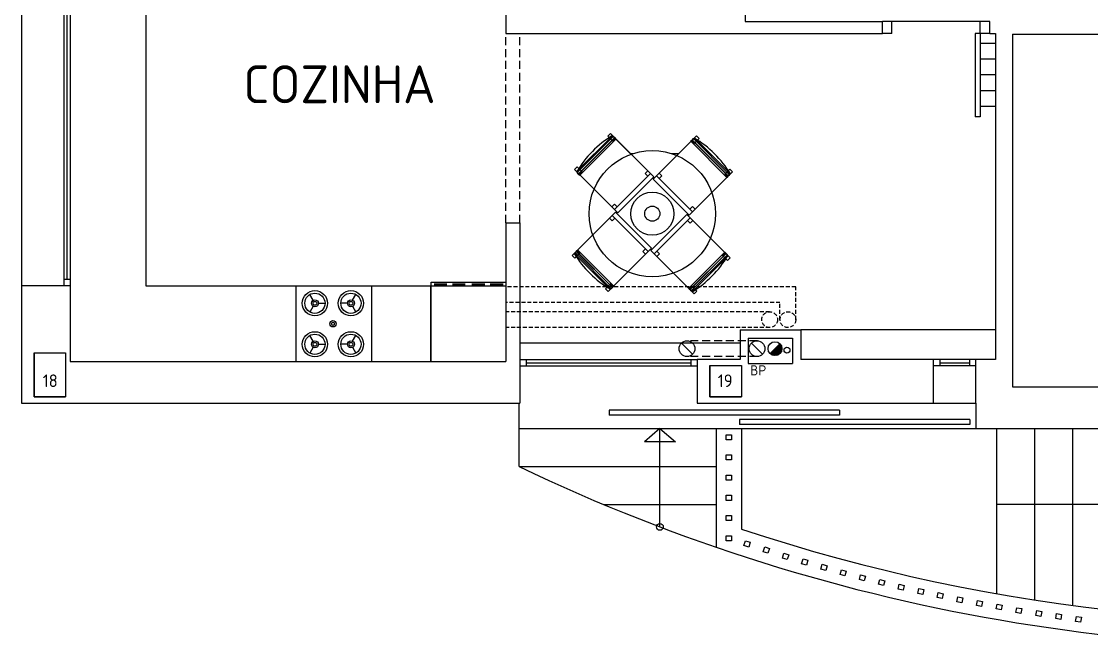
# Model space of a CAD drawing. Extents: x 37594 to 44658, y -15488 to -11373.
# Drawn here: x 42102 to 42949, y -13017 to -12521 of the extents above; entities that cross this region are included whole.
import ezdxf

# ---------------------------------------------------------------- set-up
doc = ezdxf.new("R2010")
doc.units = 0
doc.header["$LTSCALE"] = 25
doc.header["$MEASUREMENT"] = 0
doc.linetypes.add('RAYITAS', pattern=[0.375, 0.25, -0.125])
for name, color, linetype in [('CARASFIJAS', 3, 'CONTINUOUS'), ('CARPINTERIA', 5, 'CONTINUOUS'), ('MUEBLES', 4, 'CONTINUOUS'), ('MUROS', 1, 'CONTINUOUS'), ('PAVIMENTOS', 4, 'CONTINUOUS'), ('PILARES', 2, 'CONTINUOUS'), ('PLANTA', 7, 'CONTINUOUS'), ('TEXTO', 10, 'CONTINUOUS'), ('TEXTOS', 10, 'CONTINUOUS'), ('TEXTOSPIL', 7, 'CONTINUOUS')]:
    doc.layers.add(name, color=color, linetype=linetype)
doc.styles.add('DIN', font='DIN')
doc.styles.add('FUTURA', font='din.shx', dxfattribs={"height": 30})

msp = doc.modelspace()

# ---------------------------------------------------------------- linework, layer by layer
at = {"layer": 'CARASFIJAS'}
for p, q in [((42112.3, -12783.68), (42112.3, -12818.68)), ((42647.3, -12793.68), (42647.3, -12818.68)), ((42112.3, -12818.68), (42137.3, -12818.68)), ((42647.3, -12818.68), (42672.3, -12818.68))]:
    msp.add_line(p, q, dxfattribs=at)
at = {"layer": 'CARPINTERIA'}
for p, q in [((42135.8, -12473.68), (42135.8, -12730.68)), ((42138.3, -12478.68), (42138.3, -12725.68)), ((42140.8, -12473.68), (42140.8, -12730.68)), ((42791.32, -12521.18), (42783.82, -12521.18)), ((42791.32, -12530.68), (42791.32, -12521.18)), ((42861.32, -12530.68), (42861.32, -12521.18)), ((42868.82, -12521.18), (42861.32, -12521.18)), ((42791.32, -12530.68), (42783.82, -12530.68)), ((42857.32, -12530.68), (42857.32, -12596.68)), ((42861.32, -12530.68), (42857.32, -12530.68)), ((42861.32, -12530.68), (42861.32, -12596.68)), ((42868.82, -12530.68), (42861.32, -12530.68)), ((42861.32, -12596.68), (42857.32, -12596.68)), ((42140.8, -12725.68), (42135.8, -12725.68)), ((42496.8, -12789.18), (42637.3, -12789.18)), ((42501.8, -12789.18), (42501.8, -12794.18)), ((42501.8, -12791.68), (42632.3, -12791.68)), ((42632.3, -12789.18), (42632.3, -12794.18)), ((42857.8, -12789.18), (42824.3, -12789.18)), ((42829.3, -12789.18), (42829.3, -12794.18)), ((42829.3, -12791.68), (42852.8, -12791.68)), ((42852.8, -12789.18), (42852.8, -12794.18)), ((42496.8, -12794.18), (42637.3, -12794.18)), ((42857.8, -12794.18), (42824.3, -12794.18))]:
    msp.add_line(p, q, dxfattribs=at)
at = {"layer": 'MUEBLES'}
for p, q in [((42602.82, -12644.33, -5), (42570.19, -12611.7, -5)), ((42602.42, -12646.13, -5), (42634.89, -12613.66, -5)), ((42574.32, -12672.83, -5), (42541.85, -12640.36, -5)), ((42574.32, -12672.83, -5), (42602.82, -12644.33, -5)), ((42602.42, -12646.13, -5), (42630.92, -12674.63, -5)), ((42630.92, -12674.63, -5), (42663.56, -12642, -5)), ((42572.52, -12672.43, -5), (42539.89, -12705.06, -5)), ((42601.02, -12700.93, -5), (42572.52, -12672.43, -5)), ((42629.12, -12674.23, -5), (42600.62, -12702.73, -5)), ((42629.12, -12674.23, -5), (42661.59, -12706.7, -5)), ((42601.02, -12700.93, -5), (42568.55, -12733.4, -5)), ((42600.62, -12702.73, -5), (42633.25, -12735.36, -5))]:
    msp.add_line(p, q, dxfattribs=at)
for centre, radius in [((42601.72, -12673.53, 70), 50), ((42601.72, -12673.53, -5), 17.09), ((42601.72, -12673.53), 6)]:
    msp.add_circle(centre, radius, dxfattribs=at)
for centre, start, end in [((42612.55, -12681.91, -5), 121.0622, 149.55568), ((42593.34, -12684.36, -5), 31.0622, 59.55568), ((42610.11, -12662.7, -5), 211.0622, 239.55568), ((42590.89, -12665.15, -5), 301.0622, 329.55568)]:
    msp.add_arc(centre, 82, start, end, dxfattribs=at)
for points in [[(42632.68, -12734.84, 74.93), (42630.95, -12733.11, 39.01), (42633.07, -12730.99, 39.01), (42634.8, -12732.72, 74.93)], [(42635.18, -12733.11, 38.81), (42633.07, -12730.99, 39.01), (42630.95, -12733.11, 39.01), (42633.06, -12735.23, 38.81)], [(42630.95, -12733.11, 39.01), (42630.95, -12733.11, 39.01), (42633.07, -12730.99, 39.01)], [(42634.79, -12736.96, 74.72), (42632.68, -12734.84, 74.93), (42634.8, -12732.72, 74.93), (42636.92, -12734.84, 74.72)], [(42634.8, -12732.72, 74.93), (42633.07, -12730.99, 39.01), (42635.18, -12733.11, 38.81), (42636.92, -12734.84, 74.72)], [(42633.07, -12730.99, 39.01), (42633.07, -12730.99, 39.01), (42633.07, -12730.99, 39.01), (42635.18, -12733.11, 38.81)], [(42633.06, -12735.23, 38.81), (42630.95, -12733.11, 39.01), (42632.68, -12734.84, 74.93), (42634.79, -12736.96, 74.72)], [(42636.92, -12734.84, 74.72), (42635.18, -12733.11, 38.81), (42633.06, -12735.23, 38.81), (42634.79, -12736.96, 74.72)], [(42634.79, -12736.96, 74.72), (42633.06, -12735.23, 38.81), (42634.79, -12736.96, 74.72)], [(42634.79, -12736.96, 74.72), (42634.79, -12736.96, 74.72), (42636.92, -12734.84, 74.72)]]:
    msp.add_3dface(points, dxfattribs=at)
at = {"layer": 'MUROS'}
for p, q in [((42485.8, -12413.68), (42485.8, -12530.68)), ((42675.3, -12504.55), (42675.3, -12521.18)), ((42675.3, -12521.18), (42783.82, -12521.18)), ((42783.82, -12530.68), (42783.82, -12521.18)), ((42868.82, -12530.68), (42868.82, -12521.18)), ((42485.8, -12530.68), (42783.82, -12530.68)), ((42868.82, -12530.68), (42873.29, -12530.68)), ((42873.29, -12530.68), (42873.29, -12789.18)), ((42886.79, -12531.18), (43054.3, -12531.18)), ((42886.79, -12531.18), (42886.79, -12810.68)), ((42485.8, -12680.68), (42496.8, -12680.68)), ((42485.8, -12680.68), (42485.8, -12790.68)), ((42496.8, -12680.68), (42496.8, -12823.68)), ((42102.3, -12730.68), (42102.3, -12823.68)), ((42140.8, -12730.68), (42102.3, -12730.68)), ((42140.8, -12730.68), (42140.8, -12790.68)), ((42671.23, -12765.68), (42719.23, -12765.68)), ((42671.23, -12765.68), (42671.23, -12789.18)), ((42719.23, -12765.68), (42719.23, -12789.18)), ((42677.73, -12772.18), (42677.73, -12792.18)), ((42677.73, -12772.18), (42712.73, -12772.18)), ((42712.73, -12772.18), (42712.73, -12792.18)), ((42140.8, -12790.68), (42485.8, -12790.68)), ((42637.3, -12789.18), (42637.3, -12823.68)), ((42671.23, -12789.18), (42637.3, -12789.18)), ((42677.73, -12792.18), (42712.73, -12792.18)), ((42824.3, -12789.18), (42719.23, -12789.18)), ((42824.3, -12823.68), (42824.3, -12789.18)), ((42873.29, -12789.18), (42857.8, -12789.18)), ((42857.8, -12823.68), (42857.8, -12789.18)), ((42886.79, -12810.68), (43089.3, -12810.68)), ((42102.3, -12823.68), (42496.8, -12823.68)), ((42637.3, -12823.68), (42824.3, -12823.68)), ((42857.8, -12823.68), (42857.8, -12843.68)), ((42857.8, -12823.68), (42857.8, -12823.68)), ((42857.8, -12843.68), (43089.3, -12843.68))]:
    msp.add_line(p, q, dxfattribs=at)
at = {"layer": 'PAVIMENTOS'}
for p, q in [((42716.32, -12530.68), (42782.32, -12530.68)), ((42861.32, -12538.31), (42873.29, -12538.31)), ((42861.32, -12550.81), (42873.29, -12550.81)), ((42861.32, -12563.31), (42873.29, -12563.31)), ((42861.32, -12575.81), (42873.29, -12575.81)), ((42861.32, -12588.31), (42873.29, -12588.31)), ((42584.31, -12625.81), (42586.79, -12625.81)), ((42616.66, -12625.81), (42622.74, -12625.81)), ((42496.8, -12775.81), (42671.23, -12775.81))]:
    msp.add_line(p, q, dxfattribs=at)
at = {"layer": 'PILARES'}
for points in [[(42112.3, -12783.68), (42137.3, -12783.68), (42137.3, -12818.68), (42112.3, -12818.68)], [(42647.3, -12793.68), (42672.3, -12793.68), (42672.3, -12818.68), (42647.3, -12818.68)]]:
    msp.add_lwpolyline(points, close=True, dxfattribs=at)
at = {"layer": 'PLANTA'}
for p, q in [((42102.3, -12473.68), (42102.3, -12730.68)), ((42200.8, -12473.68), (42200.8, -12730.68)), ((42861.32, -12521.18), (42791.32, -12521.18)), ((42200.8, -12730.68), (42485.8, -12730.68)), ((42319.49, -12730.68), (42319.49, -12790.68)), ((42379.49, -12730.68), (42379.49, -12790.68)), ((42426.41, -12730.68), (42426.41, -12790.68)), ((42426.41, -12790.68), (42426.41, -12730.68)), ((42426.8, -12727.68), (42485.8, -12727.68)), ((42426.8, -12730.68), (42426.8, -12727.68)), ((42485.8, -12727.68), (42485.8, -12730.68)), ((42333.27, -12742.13), (42330.65, -12737.58)), ((42364.52, -12742.13), (42367.15, -12737.58)), ((42333.27, -12746.89), (42330.65, -12751.44)), ((42337.4, -12744.51), (42342.65, -12744.51)), ((42360.4, -12744.51), (42355.15, -12744.51)), ((42364.52, -12746.89), (42367.15, -12751.44)), ((42873.29, -12765.68), (42719.23, -12765.68)), ((42333.27, -12774.63), (42330.65, -12770.08)), ((42364.52, -12774.63), (42367.15, -12770.08)), ((42333.27, -12779.39), (42330.65, -12783.94)), ((42337.4, -12777.01), (42342.65, -12777.01)), ((42360.4, -12777.01), (42355.15, -12777.01)), ((42364.52, -12779.39), (42367.15, -12783.94)), ((42680.18, -12776.02), (42689.02, -12784.86)), ((42694.93, -12784.39), (42702.71, -12776.62)), ((42695.3, -12784.73), (42703.05, -12776.99)), ((42695.7, -12785.04), (42703.35, -12777.39)), ((42696.14, -12785.31), (42703.62, -12777.82)), ((42696.61, -12785.54), (42703.86, -12778.3)), ((42697.12, -12785.74), (42704.05, -12778.81)), ((42697.68, -12785.89), (42704.2, -12779.37)), ((42698.3, -12785.98), (42704.3, -12779.98)), ((42698.98, -12786), (42704.32, -12780.66)), ((42699.77, -12785.92), (42704.24, -12781.45)), ((42700.74, -12785.66), (42703.98, -12782.42)), ((42496.3, -12873.85), (42496.3, -12823.68)), ((42824.3, -12823.68), (42857.8, -12823.68)), ((42749.98, -12829.25), (42567.56, -12829.25)), ((42567.56, -12829.25), (42567.56, -12833.25)), ((42749.98, -12833.25), (42567.56, -12833.25)), ((42749.98, -12829.25), (42749.98, -12833.25)), ((42670.78, -12836.56), (42670.78, -12840.56)), ((42853.2, -12836.56), (42670.78, -12836.56)), ((42853.2, -12840.56), (42670.78, -12840.56)), ((42853.2, -12836.56), (42853.2, -12840.56)), ((42496.3, -12843.68), (42857.8, -12843.68)), ((42607.72, -12843.68), (42595.47, -12854.29)), ((42607.72, -12843.68), (42619.96, -12854.29)), ((42607.72, -12921.66), (42607.72, -12843.68)), ((42652.3, -12843.68), (42652.3, -12937.79)), ((42672.3, -12843.68), (42672.3, -12923.44)), ((42874.3, -12843.68), (42874.3, -12974.61)), ((42904.3, -12843.68), (42904.3, -12979.6)), ((42934.3, -12843.68), (42934.3, -12983.93)), ((42619.96, -12854.29), (42595.47, -12854.29)), ((42496.3, -12873.85), (42652.3, -12873.85)), ((42563.14, -12903.85), (42652.3, -12903.85)), ((42874.3, -12903.68), (43294.3, -12903.68))]:
    msp.add_line(p, q, dxfattribs=at)
at = {"layer": 'PLANTA', "linetype": 'RAYITAS'}
for p, q in [((42485.8, -12680.68), (42485.8, -12530.68)), ((42496.8, -12680.68), (42496.8, -12530.68)), ((42685.03, -12774.19), (42629.2, -12774.19)), ((42685.03, -12786.69), (42629.2, -12786.69))]:
    msp.add_line(p, q, dxfattribs=at)
at = {"layer": 'PLANTA', "linetype": 'RAYITAS', "ltscale": 0.5}
for p, q in [((42715.3, -12731.45), (42485.8, -12731.45)), ((42715.3, -12757.5), (42715.3, -12731.45)), ((42702.8, -12743.95), (42485.8, -12743.95)), ((42702.8, -12757.5), (42702.8, -12743.95)), ((42694.6, -12751.25), (42485.8, -12751.25)), ((42694.6, -12763.75), (42485.8, -12763.75))]:
    msp.add_line(p, q, dxfattribs=at)
at = {"layer": 'PLANTA', "color": 4}
msp.add_line((42624.78, -12776.02), (42633.61, -12784.86), dxfattribs=at)
at = {"layer": 'PLANTA', "const_width": 2}
for points in [[(42439.3, -12729.68), (42428.8, -12729.68)], [(42453.8, -12729.68), (42443.3, -12729.68)], [(42469.3, -12729.68), (42458.8, -12729.68)], [(42483.8, -12729.68), (42473.3, -12729.68)]]:
    msp.add_lwpolyline(points, dxfattribs=at)
at = {"layer": 'PLANTA'}
for points in [[(42660.3, -12848.64), (42664.3, -12848.64), (42664.3, -12852.64), (42660.3, -12852.64)], [(42660.3, -12864.64), (42664.3, -12864.64), (42664.3, -12868.64), (42660.3, -12868.64)], [(42660.3, -12880.64), (42664.3, -12880.64), (42664.3, -12884.64), (42660.3, -12884.64)], [(42660.3, -12896.64), (42664.3, -12896.64), (42664.3, -12900.64), (42660.3, -12900.64)], [(42660.3, -12912.64), (42664.3, -12912.64), (42664.3, -12916.64), (42660.3, -12916.64)], [(42660.3, -12928.64), (42664.3, -12928.64), (42664.3, -12932.64), (42660.3, -12932.64)], [(42675.45, -12932.62), (42679.26, -12933.84), (42678.03, -12937.65), (42674.22, -12936.42)], [(42690.68, -12937.53), (42694.49, -12938.75), (42693.26, -12942.56), (42689.45, -12941.33)], [(42705.91, -12942.56), (42709.72, -12943.79), (42708.49, -12947.6), (42704.68, -12946.37)], [(42721.06, -12946.98), (42724.9, -12948.1), (42723.77, -12951.94), (42719.94, -12950.82)], [(42736.25, -12951.29), (42740.09, -12952.42), (42738.96, -12956.26), (42735.12, -12955.13)], [(42751.43, -12955.61), (42755.27, -12956.73), (42754.15, -12960.57), (42750.31, -12959.45)], [(42766.66, -12959.59), (42770.53, -12960.61), (42769.51, -12964.48), (42765.64, -12963.46)], [(42781.87, -12963.3), (42785.74, -12964.32), (42784.72, -12968.19), (42780.85, -12967.17)], [(42797.22, -12967.16), (42801.13, -12967.99), (42800.3, -12971.9), (42796.39, -12971.07)], [(42812.68, -12970.53), (42816.6, -12971.31), (42815.83, -12975.23), (42811.9, -12974.46)], [(42828.14, -12973.75), (42832.05, -12974.59), (42831.21, -12978.5), (42827.3, -12977.66)], [(42843.64, -12977.02), (42847.56, -12977.81), (42846.78, -12981.73), (42842.86, -12980.95)], [(42859.17, -12980.12), (42863.09, -12980.9), (42862.31, -12984.82), (42858.39, -12984.04)], [(42874.82, -12982.78), (42878.74, -12983.56), (42877.96, -12987.48), (42874.04, -12986.7)], [(42890.32, -12985.68), (42894.26, -12986.38), (42893.56, -12990.32), (42889.62, -12989.62)], [(42906.03, -12988.02), (42909.96, -12988.72), (42909.26, -12992.66), (42905.32, -12991.96)], [(42921.71, -12990.35), (42925.66, -12990.98), (42925.03, -12994.93), (42921.08, -12994.3)], [(42937.4, -12992.57), (42941.36, -12993.12), (42940.81, -12997.08), (42936.85, -12996.53)]]:
    msp.add_lwpolyline(points, close=True, dxfattribs=at)
for centre, radius in [((42334.65, -12744.51), 10), ((42334.65, -12744.51), 8), ((42363.15, -12744.51), 10), ((42363.15, -12744.51), 8), ((42334.65, -12744.51), 2.75), ((42334.65, -12744.51), 1.5), ((42363.15, -12744.51), 2.75), ((42363.15, -12744.51), 1.5), ((42348.9, -12760.76), 2.5), ((42348.9, -12760.76), 1.25), ((42334.65, -12777.01), 10), ((42334.65, -12777.01), 8), ((42334.65, -12777.01), 2.75), ((42363.15, -12777.01), 10), ((42363.15, -12777.01), 8), ((42363.15, -12777.01), 2.75), ((42684.6, -12780.44), 6.25), ((42698.82, -12780.5), 5.5), ((42334.65, -12777.01), 1.5), ((42363.15, -12777.01), 1.5), ((42708.33, -12781.59), 2.32), ((42607.72, -12921.66), 2.73)]:
    msp.add_circle(centre, radius, dxfattribs=at)
at = {"layer": 'PLANTA', "linetype": 'RAYITAS', "ltscale": 0.5}
for centre in [(42694.6, -12757.5), (42709.05, -12757.5)]:
    msp.add_circle(centre, 6.25, dxfattribs=at)
at = {"layer": 'PLANTA', "color": 4}
msp.add_circle((42629.2, -12780.44), 6.25, dxfattribs=at)
at = {"layer": 'PLANTA'}
for radius, start, end in [(1451.17, 244.3795, 277.07284), (1431.17, 251.6104, 277.03972)]:
    msp.add_arc((43123.8, -11565.36), radius, start, end, dxfattribs=at)

# ---------------------------------------------------------------- texts
at = {"layer": 'TEXTO', "color": 0, "style": 'FUTURA'}
msp.add_text('COZINHA', height=30, dxfattribs=at).set_placement((42278.05, -12585.98))
at = {"layer": 'TEXTOS', "style": 'DIN'}
msp.add_text('BP', height=8, dxfattribs=at).set_placement((42679.17, -12801.63))
at = {"layer": 'TEXTOSPIL', "style": 'DIN'}
for s, p in [('18', (42119.12, -12810.89)), ('19', (42653.49, -12810.89))]:
    msp.add_text(s, height=10, dxfattribs=at).set_placement(p)

# ---------------------------------------------------------------- meshes
at = {"layer": 'MUEBLES'}
mesh = msp.add_polymesh((6, 3), dxfattribs=at)
for k, corner in enumerate([(42600.3, -12641.8, 39), (42600.3, -12641.8, 37), (42600.3, -12641.8, 37), (42571.79, -12670.3, 39), (42571.79, -12670.3, 37), (42571.79, -12670.3, 37), (42541.73, -12640.24, 39), (42541.73, -12640.24, 37), (42571.79, -12670.3, 37), (42570.23, -12611.74, 39), (42570.23, -12611.74, 37), (42600.3, -12641.8, 37), (42570.23, -12611.74, 39), (42570.23, -12611.74, 39), (42600.3, -12641.8, 39), (42541.73, -12640.24, 39), (42541.73, -12640.24, 39), (42571.79, -12670.3, 39)]):
    mesh.set_mesh_vertex(divmod(k, 3), corner)
mesh = msp.add_polymesh((6, 3), dxfattribs=at)
for k, corner in enumerate([(42571.96, -12613.49, 75.05), (42572.93, -12614.45, 55.09), (42572.93, -12614.45, 55.09), (42543.37, -12642.09, 75.05), (42544.33, -12643.05, 55.09), (42544.33, -12643.05, 55.09), (42542.28, -12640.99, 74.94), (42543.24, -12641.96, 54.99), (42544.33, -12643.05, 55.09), (42570.87, -12612.4, 74.94), (42571.84, -12613.36, 54.99), (42572.93, -12614.45, 55.09), (42570.87, -12612.4, 74.94), (42570.87, -12612.4, 74.94), (42571.96, -12613.49, 75.05), (42542.28, -12640.99, 74.94), (42542.28, -12640.99, 74.94), (42543.37, -12642.09, 75.05)]):
    mesh.set_mesh_vertex(divmod(k, 3), corner)
mesh = msp.add_polymesh((6, 3), dxfattribs=at)
for k, corner in enumerate([(42570.77, -12612.21, 74.93), (42572.5, -12613.95, 39.01), (42572.5, -12613.95, 39.01), (42568.64, -12614.33, 74.93), (42570.38, -12616.07, 39.01), (42570.38, -12616.07, 39.01), (42566.53, -12612.22, 74.72), (42568.26, -12613.95, 38.81), (42570.38, -12616.07, 39.01), (42568.65, -12610.1, 74.72), (42570.38, -12611.83, 38.81), (42572.5, -12613.95, 39.01), (42568.65, -12610.1, 74.72), (42568.65, -12610.1, 74.72), (42570.77, -12612.21, 74.93), (42566.53, -12612.22, 74.72), (42566.53, -12612.22, 74.72), (42568.64, -12614.33, 74.93)]):
    mesh.set_mesh_vertex(divmod(k, 3), corner)
mesh = msp.add_polymesh((6, 3), dxfattribs=at)
for k, corner in enumerate([(42572.47, -12613.98, 37), (42572.47, -12613.98, -5), (42572.47, -12613.98, -5), (42570.35, -12616.1, 37), (42570.35, -12616.1, -5), (42570.35, -12616.1, -5), (42568.23, -12613.98, 37), (42568.23, -12613.98, -5), (42570.35, -12616.1, -5), (42570.35, -12611.86, 37), (42570.35, -12611.86, -5), (42572.47, -12613.98, -5), (42570.35, -12611.86, 37), (42570.35, -12611.86, 37), (42572.47, -12613.98, 37), (42568.23, -12613.98, 37), (42568.23, -12613.98, 37), (42570.35, -12616.1, 37)]):
    mesh.set_mesh_vertex(divmod(k, 3), corner)
mesh = msp.add_polymesh((6, 3), dxfattribs=at)
for k, corner in enumerate([(42633.45, -12672.1, 39), (42633.45, -12672.1, 37), (42633.45, -12672.1, 37), (42604.95, -12643.6, 39), (42604.95, -12643.6, 37), (42604.95, -12643.6, 37), (42635.01, -12613.54, 39), (42635.01, -12613.54, 37), (42604.95, -12643.6, 37), (42663.51, -12642.04, 39), (42663.51, -12642.04, 37), (42633.45, -12672.1, 37), (42663.51, -12642.04, 39), (42663.51, -12642.04, 39), (42633.45, -12672.1, 39), (42635.01, -12613.54, 39), (42635.01, -12613.54, 39), (42604.95, -12643.6, 39)]):
    mesh.set_mesh_vertex(divmod(k, 3), corner)
mesh = msp.add_polymesh((6, 3), dxfattribs=at)
for k, corner in enumerate([(42661.76, -12643.77, 75.05), (42660.8, -12644.73, 55.09), (42660.8, -12644.73, 55.09), (42633.16, -12615.18, 75.05), (42632.2, -12616.14, 55.09), (42632.2, -12616.14, 55.09), (42634.26, -12614.08, 74.94), (42633.29, -12615.05, 54.99), (42632.2, -12616.14, 55.09), (42662.85, -12642.68, 74.94), (42661.89, -12643.64, 54.99), (42660.8, -12644.73, 55.09), (42662.85, -12642.68, 74.94), (42662.85, -12642.68, 74.94), (42661.76, -12643.77, 75.05), (42634.26, -12614.08, 74.94), (42634.26, -12614.08, 74.94), (42633.16, -12615.18, 75.05)]):
    mesh.set_mesh_vertex(divmod(k, 3), corner)
mesh = msp.add_polymesh((6, 3), dxfattribs=at)
for k, corner in enumerate([(42636.63, -12616.16, 74.93), (42634.89, -12617.9, 39.01), (42634.89, -12617.9, 39.01), (42634.51, -12614.04, 74.93), (42632.77, -12615.77, 39.01), (42632.77, -12615.77, 39.01), (42636.62, -12611.93, 74.72), (42634.89, -12613.66, 38.81), (42632.77, -12615.77, 39.01), (42638.74, -12614.05, 74.72), (42637.01, -12615.78, 38.81), (42634.89, -12617.9, 39.01), (42638.74, -12614.05, 74.72), (42638.74, -12614.05, 74.72), (42636.63, -12616.16, 74.93), (42636.62, -12611.93, 74.72), (42636.62, -12611.93, 74.72), (42634.51, -12614.04, 74.93)]):
    mesh.set_mesh_vertex(divmod(k, 3), corner)
mesh = msp.add_polymesh((6, 3), dxfattribs=at)
for k, corner in enumerate([(42634.89, -12617.9, 37), (42634.89, -12617.9, -5), (42634.89, -12617.9, -5), (42632.77, -12615.78, 37), (42632.77, -12615.78, -5), (42632.77, -12615.78, -5), (42634.89, -12613.66, 37), (42634.89, -12613.66, -5), (42632.77, -12615.78, -5), (42637.01, -12615.78, 37), (42637.01, -12615.78, -5), (42634.89, -12617.9, -5), (42637.01, -12615.78, 37), (42637.01, -12615.78, 37), (42634.89, -12617.9, 37), (42634.89, -12613.66, 37), (42634.89, -12613.66, 37), (42632.77, -12615.78, 37)]):
    mesh.set_mesh_vertex(divmod(k, 3), corner)
mesh = msp.add_polymesh((6, 3), dxfattribs=at)
for k, corner in enumerate([(42544.36, -12638.62, 74.93), (42546.09, -12640.36, 39.01), (42546.09, -12640.36, 39.01), (42542.23, -12640.74, 74.93), (42543.97, -12642.48, 39.01), (42543.97, -12642.48, 39.01), (42540.12, -12638.63, 74.72), (42541.85, -12640.36, 38.81), (42543.97, -12642.48, 39.01), (42542.24, -12636.51, 74.72), (42543.97, -12638.24, 38.81), (42546.09, -12640.36, 39.01), (42542.24, -12636.51, 74.72), (42542.24, -12636.51, 74.72), (42544.36, -12638.62, 74.93), (42540.12, -12638.63, 74.72), (42540.12, -12638.63, 74.72), (42542.23, -12640.74, 74.93)]):
    mesh.set_mesh_vertex(divmod(k, 3), corner)
mesh = msp.add_polymesh((6, 3), dxfattribs=at)
for k, corner in enumerate([(42546.09, -12640.36, 37), (42546.09, -12640.36, -5), (42546.09, -12640.36, -5), (42543.97, -12642.48, 37), (42543.97, -12642.48, -5), (42543.97, -12642.48, -5), (42541.85, -12640.36, 37), (42541.85, -12640.36, -5), (42543.97, -12642.48, -5), (42543.97, -12638.24, 37), (42543.97, -12638.24, -5), (42546.09, -12640.36, -5), (42543.97, -12638.24, 37), (42543.97, -12638.24, 37), (42546.09, -12640.36, 37), (42541.85, -12640.36, 37), (42541.85, -12640.36, 37), (42543.97, -12642.48, 37)]):
    mesh.set_mesh_vertex(divmod(k, 3), corner)
mesh = msp.add_polymesh((6, 3), dxfattribs=at)
for k, corner in enumerate([(42600.3, -12641.8, 37), (42600.3, -12641.8, -5), (42600.3, -12641.8, -5), (42598.17, -12643.92, 37), (42598.17, -12643.92, -5), (42598.17, -12643.92, -5), (42596.05, -12641.8, 37), (42596.05, -12641.8, -5), (42598.17, -12643.92, -5), (42598.17, -12639.68, 37), (42598.17, -12639.68, -5), (42600.3, -12641.8, -5), (42598.17, -12639.68, 37), (42598.17, -12639.68, 37), (42600.3, -12641.8, 37), (42596.05, -12641.8, 37), (42596.05, -12641.8, 37), (42598.17, -12643.92, 37)]):
    mesh.set_mesh_vertex(divmod(k, 3), corner)
mesh = msp.add_polymesh((6, 3), dxfattribs=at)
for k, corner in enumerate([(42663.04, -12642.57, 74.93), (42661.3, -12644.31, 39.01), (42661.3, -12644.31, 39.01), (42660.92, -12640.45, 74.93), (42659.18, -12642.18, 39.01), (42659.18, -12642.18, 39.01), (42663.03, -12638.33, 74.72), (42661.3, -12640.07, 38.81), (42659.18, -12642.18, 39.01), (42665.15, -12640.46, 74.72), (42663.42, -12642.19, 38.81), (42661.3, -12644.31, 39.01), (42665.15, -12640.46, 74.72), (42665.15, -12640.46, 74.72), (42663.04, -12642.57, 74.93), (42663.03, -12638.33, 74.72), (42663.03, -12638.33, 74.72), (42660.92, -12640.45, 74.93)]):
    mesh.set_mesh_vertex(divmod(k, 3), corner)
mesh = msp.add_polymesh((6, 3), dxfattribs=at)
for k, corner in enumerate([(42607.07, -12645.72, 37), (42607.07, -12645.72, -5), (42607.07, -12645.72, -5), (42604.95, -12643.6, 37), (42604.95, -12643.6, -5), (42604.95, -12643.6, -5), (42607.07, -12641.48, 37), (42607.07, -12641.48, -5), (42604.95, -12643.6, -5), (42609.19, -12643.6, 37), (42609.19, -12643.6, -5), (42607.07, -12645.72, -5), (42609.19, -12643.6, 37), (42609.19, -12643.6, 37), (42607.07, -12645.72, 37), (42607.07, -12641.48, 37), (42607.07, -12641.48, 37), (42604.95, -12643.6, 37)]):
    mesh.set_mesh_vertex(divmod(k, 3), corner)
mesh = msp.add_polymesh((6, 3), dxfattribs=at)
for k, corner in enumerate([(42661.27, -12644.28, 37), (42661.27, -12644.28, -5), (42661.27, -12644.28, -5), (42659.15, -12642.16, 37), (42659.15, -12642.16, -5), (42659.15, -12642.16, -5), (42661.27, -12640.04, 37), (42661.27, -12640.04, -5), (42659.15, -12642.16, -5), (42663.39, -12642.16, 37), (42663.39, -12642.16, -5), (42661.27, -12644.28, -5), (42663.39, -12642.16, 37), (42663.39, -12642.16, 37), (42661.27, -12644.28, 37), (42661.27, -12640.04, 37), (42661.27, -12640.04, 37), (42659.15, -12642.16, 37)]):
    mesh.set_mesh_vertex(divmod(k, 3), corner)
mesh = msp.add_polymesh((6, 3), dxfattribs=at)
for k, corner in enumerate([(42573.91, -12668.18, 37), (42573.91, -12668.18, -5), (42573.91, -12668.18, -5), (42571.79, -12670.3, 37), (42571.79, -12670.3, -5), (42571.79, -12670.3, -5), (42569.67, -12668.18, 37), (42569.67, -12668.18, -5), (42571.79, -12670.3, -5), (42571.79, -12666.06, 37), (42571.79, -12666.06, -5), (42573.91, -12668.18, -5), (42571.79, -12666.06, 37), (42571.79, -12666.06, 37), (42573.91, -12668.18, 37), (42569.67, -12668.18, 37), (42569.67, -12668.18, 37), (42571.79, -12670.3, 37)]):
    mesh.set_mesh_vertex(divmod(k, 3), corner)
mesh = msp.add_polymesh((6, 3), dxfattribs=at)
for k, corner in enumerate([(42633.45, -12672.1, 37), (42633.45, -12672.1, -5), (42633.45, -12672.1, -5), (42631.33, -12669.98, 37), (42631.33, -12669.98, -5), (42631.33, -12669.98, -5), (42633.45, -12667.86, 37), (42633.45, -12667.86, -5), (42631.33, -12669.98, -5), (42635.57, -12669.98, 37), (42635.57, -12669.98, -5), (42633.45, -12672.1, -5), (42635.57, -12669.98, 37), (42635.57, -12669.98, 37), (42633.45, -12672.1, 37), (42633.45, -12667.86, 37), (42633.45, -12667.86, 37), (42631.33, -12669.98, 37)]):
    mesh.set_mesh_vertex(divmod(k, 3), corner)
mesh = msp.add_polymesh((6, 3), dxfattribs=at)
for k, corner in enumerate([(42569.99, -12674.96, 39), (42569.99, -12674.96, 37), (42569.99, -12674.96, 37), (42598.5, -12703.46, 39), (42598.5, -12703.46, 37), (42598.5, -12703.46, 37), (42568.43, -12733.52, 39), (42568.43, -12733.52, 37), (42598.5, -12703.46, 37), (42539.93, -12705.02, 39), (42539.93, -12705.02, 37), (42569.99, -12674.96, 37), (42539.93, -12705.02, 39), (42539.93, -12705.02, 39), (42569.99, -12674.96, 39), (42568.43, -12733.52, 39), (42568.43, -12733.52, 39), (42598.5, -12703.46, 39)]):
    mesh.set_mesh_vertex(divmod(k, 3), corner)
mesh = msp.add_polymesh((6, 3), dxfattribs=at)
for k, corner in enumerate([(42569.99, -12674.96, 37), (42569.99, -12674.96, -5), (42569.99, -12674.96, -5), (42572.12, -12677.08, 37), (42572.12, -12677.08, -5), (42572.12, -12677.08, -5), (42569.99, -12679.2, 37), (42569.99, -12679.2, -5), (42572.12, -12677.08, -5), (42567.87, -12677.08, 37), (42567.87, -12677.08, -5), (42569.99, -12674.96, -5), (42567.87, -12677.08, 37), (42567.87, -12677.08, 37), (42569.99, -12674.96, 37), (42569.99, -12679.2, 37), (42569.99, -12679.2, 37), (42572.12, -12677.08, 37)]):
    mesh.set_mesh_vertex(divmod(k, 3), corner)
mesh = msp.add_polymesh((6, 3), dxfattribs=at)
for k, corner in enumerate([(42603.15, -12705.26, 39), (42603.15, -12705.26, 37), (42603.15, -12705.26, 37), (42631.65, -12676.75, 39), (42631.65, -12676.75, 37), (42631.65, -12676.75, 37), (42661.72, -12706.82, 39), (42661.72, -12706.82, 37), (42631.65, -12676.75, 37), (42633.21, -12735.32, 39), (42633.21, -12735.32, 37), (42603.15, -12705.26, 37), (42633.21, -12735.32, 39), (42633.21, -12735.32, 39), (42603.15, -12705.26, 39), (42661.72, -12706.82, 39), (42661.72, -12706.82, 39), (42631.65, -12676.75, 39)]):
    mesh.set_mesh_vertex(divmod(k, 3), corner)
mesh = msp.add_polymesh((6, 3), dxfattribs=at)
for k, corner in enumerate([(42629.53, -12678.88, 37), (42629.53, -12678.88, -5), (42629.53, -12678.88, -5), (42631.65, -12676.75, 37), (42631.65, -12676.75, -5), (42631.65, -12676.75, -5), (42633.77, -12678.88, 37), (42633.77, -12678.88, -5), (42631.65, -12676.75, -5), (42631.65, -12681, 37), (42631.65, -12681, -5), (42629.53, -12678.88, -5), (42631.65, -12681, 37), (42631.65, -12681, 37), (42629.53, -12678.88, 37), (42633.77, -12678.88, 37), (42633.77, -12678.88, 37), (42631.65, -12676.75, 37)]):
    mesh.set_mesh_vertex(divmod(k, 3), corner)
mesh = msp.add_polymesh((6, 3), dxfattribs=at)
for k, corner in enumerate([(42540.41, -12704.49, 74.93), (42542.14, -12702.75, 39.01), (42542.14, -12702.75, 39.01), (42542.53, -12706.61, 74.93), (42544.26, -12704.87, 39.01), (42544.26, -12704.87, 39.01), (42540.41, -12708.72, 74.72), (42542.14, -12706.99, 38.81), (42544.26, -12704.87, 39.01), (42538.29, -12706.6, 74.72), (42540.02, -12704.87, 38.81), (42542.14, -12702.75, 39.01), (42538.29, -12706.6, 74.72), (42538.29, -12706.6, 74.72), (42540.41, -12704.49, 74.93), (42540.41, -12708.72, 74.72), (42540.41, -12708.72, 74.72), (42542.53, -12706.61, 74.93)]):
    mesh.set_mesh_vertex(divmod(k, 3), corner)
mesh = msp.add_polymesh((6, 3), dxfattribs=at)
for k, corner in enumerate([(42542.17, -12702.78, 37), (42542.17, -12702.78, -5), (42542.17, -12702.78, -5), (42544.29, -12704.9, 37), (42544.29, -12704.9, -5), (42544.29, -12704.9, -5), (42542.17, -12707.02, 37), (42542.17, -12707.02, -5), (42544.29, -12704.9, -5), (42540.05, -12704.9, 37), (42540.05, -12704.9, -5), (42542.17, -12702.78, -5), (42540.05, -12704.9, 37), (42540.05, -12704.9, 37), (42542.17, -12702.78, 37), (42542.17, -12707.02, 37), (42542.17, -12707.02, 37), (42544.29, -12704.9, 37)]):
    mesh.set_mesh_vertex(divmod(k, 3), corner)
mesh = msp.add_polymesh((6, 3), dxfattribs=at)
for k, corner in enumerate([(42541.68, -12703.29, 75.05), (42542.65, -12702.32, 55.09), (42542.65, -12702.32, 55.09), (42570.28, -12731.88, 75.05), (42571.24, -12730.92, 55.09), (42571.24, -12730.92, 55.09), (42569.19, -12732.97, 74.94), (42570.15, -12732.01, 54.99), (42571.24, -12730.92, 55.09), (42540.59, -12704.38, 74.94), (42541.56, -12703.42, 54.99), (42542.65, -12702.32, 55.09), (42540.59, -12704.38, 74.94), (42540.59, -12704.38, 74.94), (42541.68, -12703.29, 75.05), (42569.19, -12732.97, 74.94), (42569.19, -12732.97, 74.94), (42570.28, -12731.88, 75.05)]):
    mesh.set_mesh_vertex(divmod(k, 3), corner)
mesh = msp.add_polymesh((6, 3), dxfattribs=at)
for k, corner in enumerate([(42596.37, -12701.34, 37), (42596.37, -12701.34, -5), (42596.37, -12701.34, -5), (42598.5, -12703.46, 37), (42598.5, -12703.46, -5), (42598.5, -12703.46, -5), (42596.37, -12705.58, 37), (42596.37, -12705.58, -5), (42598.5, -12703.46, -5), (42594.25, -12703.46, 37), (42594.25, -12703.46, -5), (42596.37, -12701.34, -5), (42594.25, -12703.46, 37), (42594.25, -12703.46, 37), (42596.37, -12701.34, 37), (42596.37, -12705.58, 37), (42596.37, -12705.58, 37), (42598.5, -12703.46, 37)]):
    mesh.set_mesh_vertex(divmod(k, 3), corner)
mesh = msp.add_polymesh((6, 3), dxfattribs=at)
for k, corner in enumerate([(42603.15, -12705.26, 37), (42603.15, -12705.26, -5), (42603.15, -12705.26, -5), (42605.27, -12703.14, 37), (42605.27, -12703.14, -5), (42605.27, -12703.14, -5), (42607.39, -12705.26, 37), (42607.39, -12705.26, -5), (42605.27, -12703.14, -5), (42605.27, -12707.38, 37), (42605.27, -12707.38, -5), (42603.15, -12705.26, -5), (42605.27, -12707.38, 37), (42605.27, -12707.38, 37), (42603.15, -12705.26, 37), (42607.39, -12705.26, 37), (42607.39, -12705.26, 37), (42605.27, -12703.14, 37)]):
    mesh.set_mesh_vertex(divmod(k, 3), corner)
mesh = msp.add_polymesh((6, 3), dxfattribs=at)
for k, corner in enumerate([(42631.48, -12733.57, 75.05), (42630.52, -12732.6, 55.09), (42630.52, -12732.6, 55.09), (42660.08, -12704.97, 75.05), (42659.11, -12704.01, 55.09), (42659.11, -12704.01, 55.09), (42661.17, -12706.06, 74.94), (42660.2, -12705.1, 54.99), (42659.11, -12704.01, 55.09), (42632.57, -12734.66, 74.94), (42631.61, -12733.7, 54.99), (42630.52, -12732.6, 55.09), (42632.57, -12734.66, 74.94), (42632.57, -12734.66, 74.94), (42631.48, -12733.57, 75.05), (42661.17, -12706.06, 74.94), (42661.17, -12706.06, 74.94), (42660.08, -12704.97, 75.05)]):
    mesh.set_mesh_vertex(divmod(k, 3), corner)
mesh = msp.add_polymesh((6, 3), dxfattribs=at)
for k, corner in enumerate([(42657.35, -12706.7, 37), (42657.35, -12706.7, -5), (42657.35, -12706.7, -5), (42659.47, -12704.58, 37), (42659.47, -12704.58, -5), (42659.47, -12704.58, -5), (42661.59, -12706.7, 37), (42661.59, -12706.7, -5), (42659.47, -12704.58, -5), (42659.47, -12708.82, 37), (42659.47, -12708.82, -5), (42657.35, -12706.7, -5), (42659.47, -12708.82, 37), (42659.47, -12708.82, 37), (42657.35, -12706.7, 37), (42661.59, -12706.7, 37), (42661.59, -12706.7, 37), (42659.47, -12704.58, 37)]):
    mesh.set_mesh_vertex(divmod(k, 3), corner)
mesh = msp.add_polymesh((6, 3), dxfattribs=at)
for k, corner in enumerate([(42659.09, -12708.43, 74.93), (42657.36, -12706.7, 39.01), (42657.36, -12706.7, 39.01), (42661.21, -12706.31, 74.93), (42659.48, -12704.58, 39.01), (42659.48, -12704.58, 39.01), (42663.33, -12708.43, 74.72), (42661.59, -12706.7, 38.81), (42659.48, -12704.58, 39.01), (42661.2, -12710.55, 74.72), (42659.47, -12708.82, 38.81), (42657.36, -12706.7, 39.01), (42661.2, -12710.55, 74.72), (42661.2, -12710.55, 74.72), (42659.09, -12708.43, 74.93), (42663.33, -12708.43, 74.72), (42663.33, -12708.43, 74.72), (42661.21, -12706.31, 74.93)]):
    mesh.set_mesh_vertex(divmod(k, 3), corner)
mesh = msp.add_polymesh((6, 3), dxfattribs=at)
for k, corner in enumerate([(42566.82, -12730.9, 74.93), (42568.55, -12729.16, 39.01), (42568.55, -12729.16, 39.01), (42568.94, -12733.02, 74.93), (42570.67, -12731.28, 39.01), (42570.67, -12731.28, 39.01), (42566.82, -12735.13, 74.72), (42568.55, -12733.4, 38.81), (42570.67, -12731.28, 39.01), (42564.7, -12733.01, 74.72), (42566.43, -12731.28, 38.81), (42568.55, -12729.16, 39.01), (42564.7, -12733.01, 74.72), (42564.7, -12733.01, 74.72), (42566.82, -12730.9, 74.93), (42566.82, -12735.13, 74.72), (42566.82, -12735.13, 74.72), (42568.94, -12733.02, 74.93)]):
    mesh.set_mesh_vertex(divmod(k, 3), corner)
mesh = msp.add_polymesh((6, 3), dxfattribs=at)
for k, corner in enumerate([(42568.55, -12729.16, 37), (42568.55, -12729.16, -5), (42568.55, -12729.16, -5), (42570.68, -12731.28, 37), (42570.68, -12731.28, -5), (42570.68, -12731.28, -5), (42568.55, -12733.4, 37), (42568.55, -12733.4, -5), (42570.68, -12731.28, -5), (42566.43, -12731.28, 37), (42566.43, -12731.28, -5), (42568.55, -12729.16, -5), (42566.43, -12731.28, 37), (42566.43, -12731.28, 37), (42568.55, -12729.16, 37), (42568.55, -12733.4, 37), (42568.55, -12733.4, 37), (42570.68, -12731.28, 37)]):
    mesh.set_mesh_vertex(divmod(k, 3), corner)
mesh = msp.add_polymesh((6, 3), dxfattribs=at)
for k, corner in enumerate([(42630.97, -12733.08, 37), (42630.97, -12733.08, -5), (42630.97, -12733.08, -5), (42633.09, -12730.96, 37), (42633.09, -12730.96, -5), (42633.09, -12730.96, -5), (42635.21, -12733.08, 37), (42635.21, -12733.08, -5), (42633.09, -12730.96, -5), (42633.09, -12735.2, 37), (42633.09, -12735.2, -5), (42630.97, -12733.08, -5), (42633.09, -12735.2, 37), (42633.09, -12735.2, 37), (42630.97, -12733.08, 37), (42635.21, -12733.08, 37), (42635.21, -12733.08, 37), (42633.09, -12730.96, 37)]):
    mesh.set_mesh_vertex(divmod(k, 3), corner)

doc.saveas('drawing.dxf')
